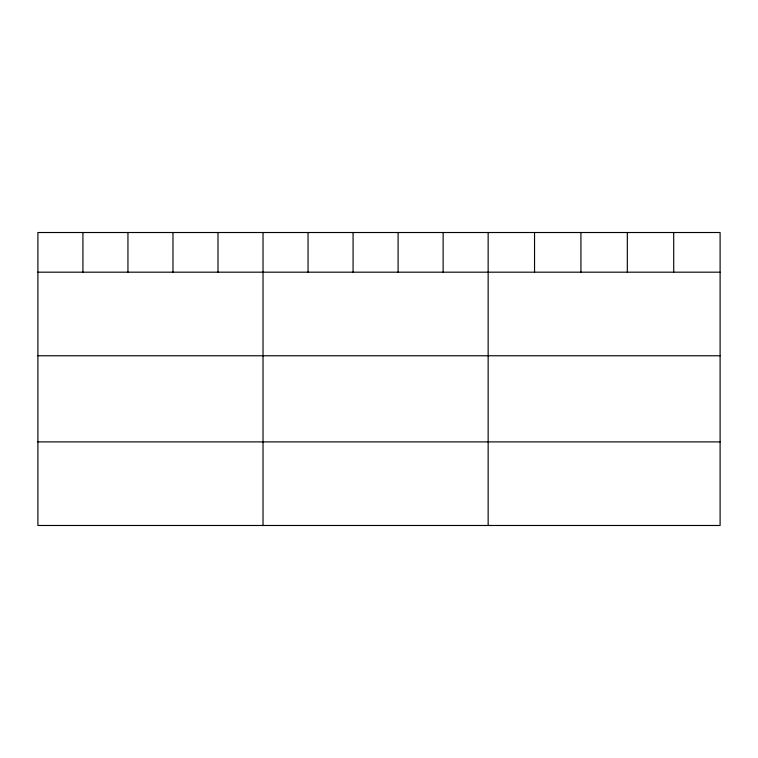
<?xml version="1.0" encoding="UTF-8"?>
<svg xmlns="http://www.w3.org/2000/svg" width="758" height="758" viewBox="0 0 758 758"><rect width="100%" height="100%" fill="white"/><g stroke="black" fill="none" stroke-linecap="round" stroke-linejoin="round"><path stroke-width="1.14" d="M720.1 272.179L720.1 525.484L37.9 525.484L37.9 232.517L720.1 232.517L720.1 272.179L37.9 272.179M37.9 355.767L720.1 355.767M37.9 441.895L720.1 441.895M673.71 232.517L673.71 272.179M627.321 232.517L627.321 272.179M580.931 232.517L580.931 272.179M534.542 232.517L534.542 272.179M488.152 232.517L488.152 525.484M443.127 232.517L443.127 272.179M398.102 232.517L398.102 272.179M353.076 232.517L353.076 272.179M308.051 232.517L308.051 272.179M263.026 232.517L263.026 525.484M218.001 232.517L218.001 272.179M172.976 232.517L172.976 272.179M127.95 232.517L127.95 272.179M82.925 232.517L82.925 272.179"/></g></svg>
